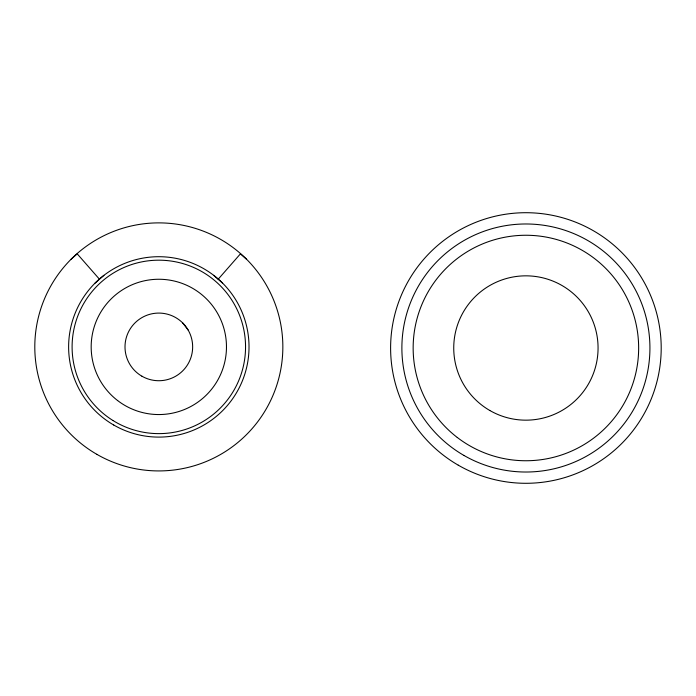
<?xml version="1.0" encoding="UTF-8"?>
<svg xmlns="http://www.w3.org/2000/svg" width="696" height="696" viewBox="0 0 696 696"><rect width="100%" height="100%" fill="white"/><g stroke="black" fill="none" stroke-linecap="round" stroke-linejoin="round"><path stroke-width="1.04" d="M218.17 279.235L240.425 253.857L246.523 259.208M71.123 259.208L77.221 253.857L99.476 279.235M95.047 283.124L103.913 275.346M213.733 275.346L222.607 283.124M182.744 322.988L188.12 329.991M489.819 410.492A72.158 72.158 0 0 0 598.064 348A72.158 72.158 0 0 0 489.819 285.508A72.158 72.158 0 0 0 489.819 410.492M457.263 437.453A112.752 112.752 0 0 0 637.684 362.72A112.752 112.752 0 0 0 482.754 243.835A112.752 112.752 0 0 0 457.263 437.453M458.255 465.172A135.302 135.302 0 0 0 661.2 348A135.302 135.302 0 0 0 458.255 230.828A135.302 135.302 0 0 0 458.255 465.172M463.893 455.41A124.027 124.027 0 0 0 649.925 348A124.027 124.027 0 0 0 463.893 240.59A124.027 124.027 0 0 0 463.893 455.41M141.914 376.197A33.826 33.826 0 0 0 192.653 346.904A33.826 33.826 0 0 0 141.914 317.611A33.826 33.826 0 0 0 141.914 376.197M112.917 420.48A86.722 86.722 0 0 0 245.497 349.87A86.722 86.722 0 0 0 118.059 270.361A86.722 86.722 0 0 0 112.917 420.48M117.641 400.574A67.651 67.651 0 0 0 225.895 355.734A67.651 67.651 0 0 0 132.936 284.403A67.651 67.651 0 0 0 117.641 400.574M96.814 454.314A124.027 124.027 0 0 0 282.846 346.904A124.027 124.027 0 0 0 96.814 239.494A124.027 124.027 0 0 0 96.814 454.314M113.726 425.021A90.202 90.202 0 0 0 249.02 346.904A90.202 90.202 0 0 0 113.726 268.786A90.202 90.202 0 0 0 113.726 425.021"/></g></svg>
